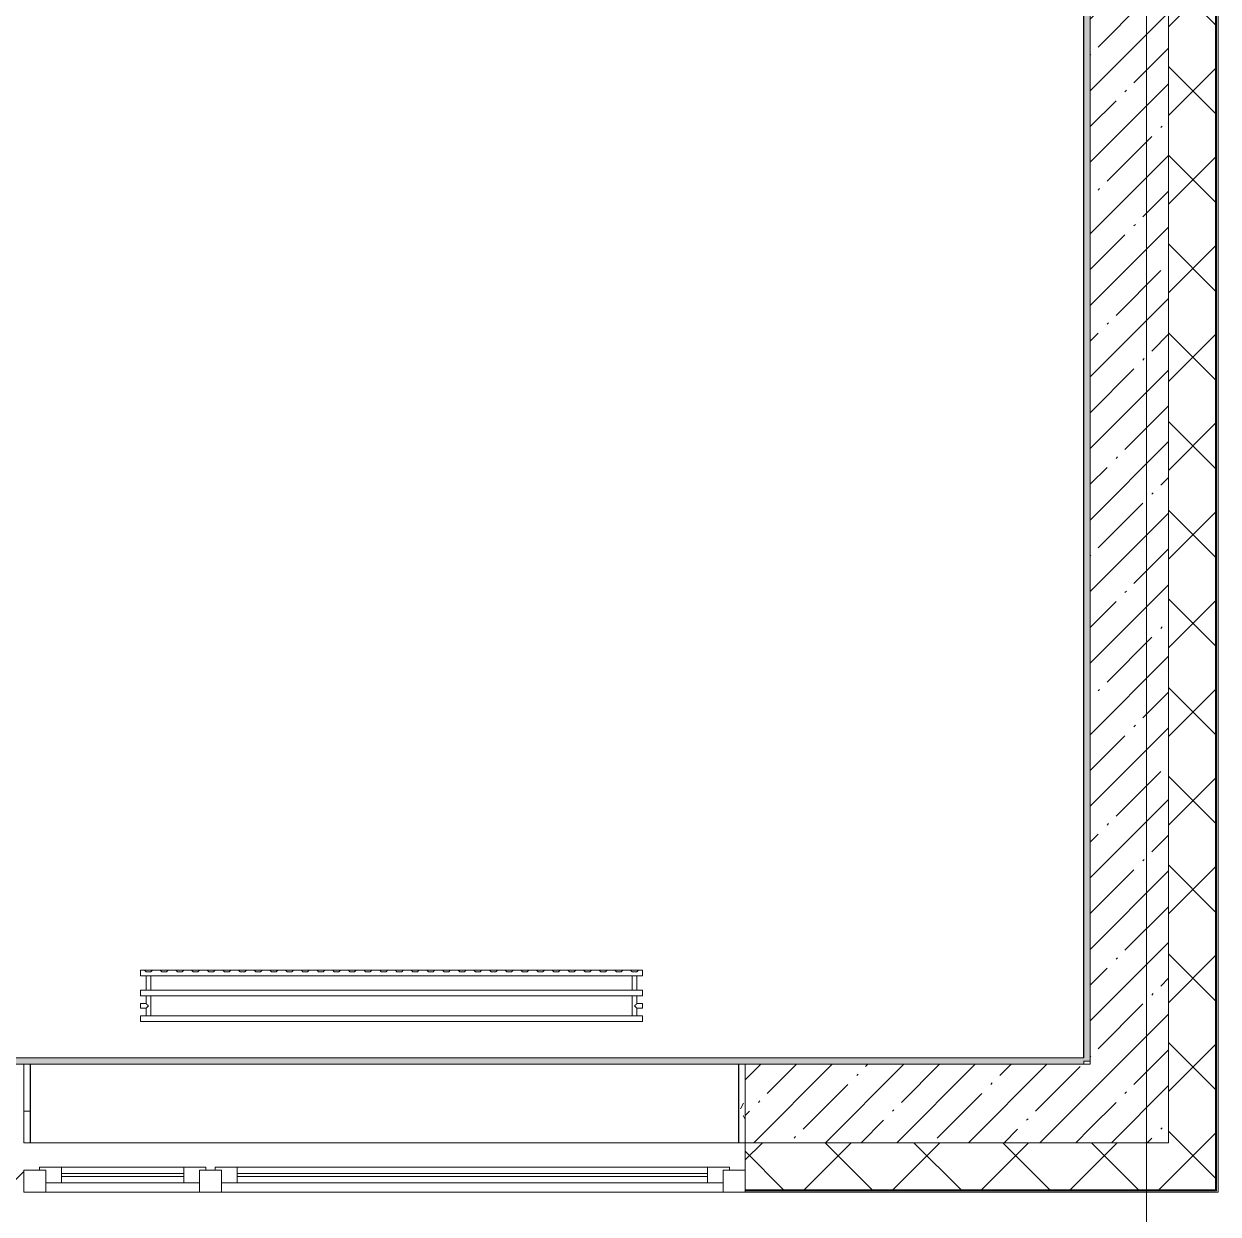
# Model space of a CAD drawing. Header units: millimetres. Extents: x -1113 to 415037, y -3642 to 354837.
# Drawn here: x 410657 to 414465, y -328 to 3467 of the extents above; entities that cross this region are included whole.
import ezdxf

# ---------------------------------------------------------------- set-up
doc = ezdxf.new("R2010")
doc.units = ezdxf.units.MM
for name, color, linetype, lineweight in [('A-FLOR', 7, 'Continuous', 9), ('A-GLAZ', 7, 'Continuous', 9), ('A-GLAZ-1', 7, 'Continuous', 5), ('A-WALL', 7, 'Continuous', 5), ('I-WALL', 7, 'Continuous', 5), ('Оси', 7, 'Continuous', 9)]:
    doc.layers.add(name, color=color, linetype=linetype, lineweight=lineweight)
for name, color, linetype, lineweight, true_color in [('A-WALL-1', 9, 'Continuous', 5, 0x808080), ('A-WALL-FNSH-1', 9, 'Continuous', 5, 0x808080), ('M-EQPM-1', 7, 'Continuous', 9, 0xb2b2b2)]:
    doc.layers.add(name, color=color, linetype=linetype, lineweight=lineweight, true_color=true_color)
pattern_1 = [(45, (289227.4, 1e-08), (-141.42136, 141.42136), []), (135, (289227.4, 1e-08), (-141.42136, -141.42136), [])]
pattern_2 = [(45, (289227.4, 1e-08), (-114.04925, 114.04925), []), (45, (289341.45, 1e-08), (-114.04925, 114.04925), [201.612, -40.322, 6.706, -33.617])]
pattern_3 = [(0, (289227.4, 1e-08), (243.84, 60.96), [20.117, -162.763, 20.117, -162.763, -975.36]), (0, (289227.4, 1e-08), (243.84, 60.96), [-365.76, 20.117, -345.643, 20.117, -162.763, -426.72]), (0, (289227.4, 1e-08), (243.84, 60.96), [-914.4, 20.117, -101.803, 20.117, -284.683]), (120, (289318.84, 30.48), (-174.71291, 180.691634), [20.117, -162.763, 20.117, -162.763, -975.36]), (120, (289318.84, 30.48), (-174.71291, 180.691634), [-365.76, 20.117, -345.643, 20.117, -162.763, -426.72]), (120, (289318.84, 30.48), (-174.71291, 180.691634), [-914.4, 20.117, -101.803, 20.117, -284.683]), (240, (289349.32, 152.4), (-69.12709, -241.651634), [20.117, -162.763, 20.117, -162.763, -975.36]), (240, (289349.32, 152.4), (-69.12709, -241.651634), [-365.76, 20.117, -345.643, 20.117, -162.763, -426.72]), (240, (289349.32, 152.4), (-69.12709, -241.651634), [-914.4, 20.117, -101.803, 20.117, -284.683])]

# ---------------------------------------------------------------- blocks, each defined once
blk = doc.blocks.new('120_Окно_СКБ_2Ст_Фрамуга сверху - 120_Окно_СКБ_2Ст_2300х2500_h_ ДОО-22877115-Объем проектирования 3 этажа')
at = {"layer": 'A-GLAZ'}
for p, q in [((-1150, 13), (-1150, 83)), ((-1150, 83), (-1080, 83)), ((-1080, 83), (-1080, 13)), ((520, 13), (520, 83)), ((520, 83), (590, 83)), ((590, 83), (590, 13)), ((1080, 13), (1080, 83)), ((1080, 83), (1150, 83)), ((1150, 83), (1150, 13)), ((520, 53), (-1080, 53)), ((-1080, 53), (-1080, 13)), ((-1030, 3), (-1030, 53)), ((470, 3), (470, 53)), ((520, 13), (520, 53)), ((1080, 53), (590, 53)), ((590, 53), (590, 13)), ((640, 3), (640, 53)), ((1030, 3), (1030, 53)), ((1080, 13), (1080, 53)), ((-1080, 13), (-1150, 13)), ((-1080, 13), (-1100, 13)), ((-1100, 13), (-1100, 3)), ((-1100, 3), (540, 3)), ((540, 3), (-1100, 3)), ((590, 13), (520, 13)), ((540, 13), (520, 13)), ((540, 3), (540, 13)), ((590, 13), (570, 13)), ((570, 13), (570, 3)), ((570, 3), (1100, 3)), ((1100, 3), (570, 3)), ((1150, 13), (1080, 13)), ((1100, 13), (1080, 13)), ((1100, 3), (1100, 13))]:
    blk.add_line(p, q, dxfattribs=at)
at = {"layer": 'A-GLAZ-1'}
for p, q in [((1150, 83), (-1150, 83)), ((-1080, 83), (1080, 83)), ((-1150, 13), (-1100, 13)), ((-1030, 33), (470, 33)), ((470, 23), (-1030, 23)), ((540, 13), (570, 13)), ((540, 13), (570, 13)), ((640, 33), (1030, 33)), ((1030, 23), (640, 23)), ((1100, 13), (1150, 13))]:
    blk.add_line(p, q, dxfattribs=at)
blk = doc.blocks.new('radiator_prado_classic_z_tip_30_po exemplyaru - Classic Z Тип 30-300-V684-Объем проектирования 3 этажа')
at = {"layer": 'M-EQPM-1'}
for p, q in [((0, 228), (0, 210)), ((1600, 228), (0, 228)), ((0, 210), (0, 228)), ((0, 228), (12.5, 228)), ((0, 210), (1600, 210)), ((17.8, 210), (0, 210)), ((12.5, 228), (37.5, 228)), ((37.5, 228), (12.5, 228)), ((12.5, 228), (37.5, 228)), ((12.5, 228), (17.5, 223)), ((12.5, 228), (17.5, 223)), ((32.5, 223), (17.5, 223)), ((17.5, 223), (32.5, 223)), ((17.5, 210), (17.5, 164)), ((17.5, 210), (17.5, 164)), ((17.8, 210), (17.5, 210)), ((17.5, 210), (17.8, 210)), ((17.8, 210), (17.5, 210)), ((17.5, 210), (32.5, 210)), ((32.2, 210), (17.8, 210)), ((17.8, 210), (32.2, 210)), ((32.2, 210), (17.8, 210)), ((32.5, 210), (32.2, 210)), ((32.2, 210), (32.5, 210)), ((32.5, 210), (32.2, 210)), ((1567.8, 210), (32.2, 210)), ((32.5, 223), (37.5, 228)), ((37.5, 228), (32.5, 223)), ((32.5, 164), (32.5, 210)), ((32.5, 164), (32.5, 210)), ((37.5, 228), (62.5, 228)), ((62.5, 228), (87.5, 228)), ((87.5, 228), (62.5, 228)), ((62.5, 228), (87.5, 228)), ((62.5, 228), (67.5, 223)), ((62.5, 228), (67.5, 223)), ((82.5, 223), (67.5, 223)), ((67.5, 223), (82.5, 223)), ((82.5, 223), (87.5, 228)), ((87.5, 228), (82.5, 223)), ((87.5, 228), (112.5, 228)), ((112.5, 228), (137.5, 228)), ((137.5, 228), (112.5, 228)), ((112.5, 228), (137.5, 228)), ((112.5, 228), (117.5, 223)), ((112.5, 228), (117.5, 223)), ((132.5, 223), (117.5, 223)), ((117.5, 223), (132.5, 223)), ((132.5, 223), (137.5, 228)), ((137.5, 228), (132.5, 223)), ((137.5, 228), (162.5, 228)), ((162.5, 228), (187.5, 228)), ((187.5, 228), (162.5, 228)), ((162.5, 228), (187.5, 228)), ((162.5, 228), (167.5, 223)), ((162.5, 228), (167.5, 223)), ((182.5, 223), (167.5, 223)), ((167.5, 223), (182.5, 223)), ((182.5, 223), (187.5, 228)), ((187.5, 228), (182.5, 223)), ((187.5, 228), (212.5, 228)), ((212.5, 228), (237.5, 228)), ((237.5, 228), (212.5, 228)), ((212.5, 228), (237.5, 228)), ((212.5, 228), (217.5, 223)), ((212.5, 228), (217.5, 223)), ((232.5, 223), (217.5, 223)), ((217.5, 223), (232.5, 223)), ((232.5, 223), (237.5, 228)), ((237.5, 228), (232.5, 223)), ((237.5, 228), (262.5, 228)), ((262.5, 228), (287.5, 228)), ((287.5, 228), (262.5, 228)), ((262.5, 228), (287.5, 228)), ((262.5, 228), (267.5, 223)), ((262.5, 228), (267.5, 223)), ((282.5, 223), (267.5, 223)), ((267.5, 223), (282.5, 223)), ((282.5, 223), (287.5, 228)), ((287.5, 228), (282.5, 223)), ((287.5, 228), (312.5, 228)), ((312.5, 228), (337.5, 228)), ((337.5, 228), (312.5, 228)), ((312.5, 228), (337.5, 228)), ((312.5, 228), (317.5, 223)), ((312.5, 228), (317.5, 223)), ((332.5, 223), (317.5, 223)), ((317.5, 223), (332.5, 223)), ((332.5, 223), (337.5, 228)), ((337.5, 228), (332.5, 223)), ((337.5, 228), (362.5, 228)), ((362.5, 228), (387.5, 228)), ((387.5, 228), (362.5, 228)), ((362.5, 228), (387.5, 228)), ((362.5, 228), (367.5, 223)), ((362.5, 228), (367.5, 223)), ((382.5, 223), (367.5, 223)), ((367.5, 223), (382.5, 223)), ((382.5, 223), (387.5, 228)), ((387.5, 228), (382.5, 223)), ((387.5, 228), (412.5, 228)), ((412.5, 228), (437.5, 228)), ((437.5, 228), (412.5, 228)), ((412.5, 228), (437.5, 228)), ((412.5, 228), (417.5, 223)), ((412.5, 228), (417.5, 223)), ((432.5, 223), (417.5, 223)), ((417.5, 223), (432.5, 223)), ((432.5, 223), (437.5, 228)), ((437.5, 228), (432.5, 223)), ((437.5, 228), (462.5, 228)), ((462.5, 228), (487.5, 228)), ((487.5, 228), (462.5, 228)), ((462.5, 228), (487.5, 228)), ((462.5, 228), (467.5, 223)), ((462.5, 228), (467.5, 223)), ((482.5, 223), (467.5, 223)), ((467.5, 223), (482.5, 223)), ((482.5, 223), (487.5, 228)), ((487.5, 228), (482.5, 223)), ((487.5, 228), (512.5, 228)), ((512.5, 228), (537.5, 228)), ((537.5, 228), (512.5, 228)), ((512.5, 228), (537.5, 228)), ((512.5, 228), (517.5, 223)), ((512.5, 228), (517.5, 223)), ((532.5, 223), (517.5, 223)), ((517.5, 223), (532.5, 223)), ((532.5, 223), (537.5, 228)), ((537.5, 228), (532.5, 223)), ((537.5, 228), (562.5, 228)), ((562.5, 228), (587.5, 228)), ((587.5, 228), (562.5, 228)), ((562.5, 228), (587.5, 228)), ((562.5, 228), (567.5, 223)), ((562.5, 228), (567.5, 223)), ((582.5, 223), (567.5, 223)), ((567.5, 223), (582.5, 223)), ((582.5, 223), (587.5, 228)), ((587.5, 228), (582.5, 223)), ((587.5, 228), (612.5, 228)), ((612.5, 228), (637.5, 228)), ((637.5, 228), (612.5, 228)), ((612.5, 228), (637.5, 228)), ((612.5, 228), (617.5, 223)), ((612.5, 228), (617.5, 223)), ((632.5, 223), (617.5, 223)), ((617.5, 223), (632.5, 223)), ((632.5, 223), (637.5, 228)), ((637.5, 228), (632.5, 223)), ((637.5, 228), (662.5, 228)), ((662.5, 228), (687.5, 228)), ((687.5, 228), (662.5, 228)), ((662.5, 228), (687.5, 228)), ((662.5, 228), (667.5, 223)), ((662.5, 228), (667.5, 223)), ((682.5, 223), (667.5, 223)), ((667.5, 223), (682.5, 223)), ((682.5, 223), (687.5, 228)), ((687.5, 228), (682.5, 223)), ((687.5, 228), (712.5, 228)), ((712.5, 228), (737.5, 228)), ((737.5, 228), (712.5, 228)), ((712.5, 228), (737.5, 228)), ((712.5, 228), (717.5, 223)), ((712.5, 228), (717.5, 223)), ((732.5, 223), (717.5, 223)), ((717.5, 223), (732.5, 223)), ((732.5, 223), (737.5, 228)), ((737.5, 228), (732.5, 223)), ((737.5, 228), (762.5, 228)), ((762.5, 228), (787.5, 228)), ((787.5, 228), (762.5, 228)), ((762.5, 228), (787.5, 228)), ((762.5, 228), (767.5, 223)), ((762.5, 228), (767.5, 223)), ((782.5, 223), (767.5, 223)), ((767.5, 223), (782.5, 223)), ((782.5, 223), (787.5, 228)), ((787.5, 228), (782.5, 223)), ((787.5, 228), (812.5, 228)), ((812.5, 228), (837.5, 228)), ((837.5, 228), (812.5, 228)), ((812.5, 228), (837.5, 228)), ((812.5, 228), (817.5, 223)), ((812.5, 228), (817.5, 223)), ((832.5, 223), (817.5, 223)), ((817.5, 223), (832.5, 223)), ((832.5, 223), (837.5, 228)), ((837.5, 228), (832.5, 223)), ((837.5, 228), (862.5, 228)), ((862.5, 228), (887.5, 228)), ((887.5, 228), (862.5, 228)), ((862.5, 228), (887.5, 228)), ((862.5, 228), (867.5, 223)), ((862.5, 228), (867.5, 223)), ((882.5, 223), (867.5, 223)), ((867.5, 223), (882.5, 223)), ((882.5, 223), (887.5, 228)), ((887.5, 228), (882.5, 223)), ((887.5, 228), (912.5, 228)), ((912.5, 228), (937.5, 228)), ((937.5, 228), (912.5, 228)), ((912.5, 228), (937.5, 228)), ((912.5, 228), (917.5, 223)), ((912.5, 228), (917.5, 223)), ((932.5, 223), (917.5, 223)), ((917.5, 223), (932.5, 223)), ((932.5, 223), (937.5, 228)), ((937.5, 228), (932.5, 223)), ((937.5, 228), (962.5, 228)), ((962.5, 228), (987.5, 228)), ((987.5, 228), (962.5, 228)), ((962.5, 228), (987.5, 228)), ((962.5, 228), (967.5, 223)), ((962.5, 228), (967.5, 223)), ((982.5, 223), (967.5, 223)), ((967.5, 223), (982.5, 223)), ((982.5, 223), (987.5, 228)), ((987.5, 228), (982.5, 223)), ((987.5, 228), (1012.5, 228)), ((1012.5, 228), (1037.5, 228)), ((1037.5, 228), (1012.5, 228)), ((1012.5, 228), (1037.5, 228)), ((1012.5, 228), (1017.5, 223)), ((1012.5, 228), (1017.5, 223)), ((1032.5, 223), (1017.5, 223)), ((1017.5, 223), (1032.5, 223)), ((1032.5, 223), (1037.5, 228)), ((1037.5, 228), (1032.5, 223)), ((1037.5, 228), (1062.5, 228)), ((1062.5, 228), (1087.5, 228)), ((1087.5, 228), (1062.5, 228)), ((1062.5, 228), (1087.5, 228)), ((1062.5, 228), (1067.5, 223)), ((1062.5, 228), (1067.5, 223)), ((1082.5, 223), (1067.5, 223)), ((1067.5, 223), (1082.5, 223)), ((1082.5, 223), (1087.5, 228)), ((1087.5, 228), (1082.5, 223)), ((1087.5, 228), (1112.5, 228)), ((1112.5, 228), (1137.5, 228)), ((1137.5, 228), (1112.5, 228)), ((1112.5, 228), (1137.5, 228)), ((1112.5, 228), (1117.5, 223)), ((1112.5, 228), (1117.5, 223)), ((1132.5, 223), (1117.5, 223)), ((1117.5, 223), (1132.5, 223)), ((1132.5, 223), (1137.5, 228)), ((1137.5, 228), (1132.5, 223)), ((1137.5, 228), (1162.5, 228)), ((1162.5, 228), (1187.5, 228)), ((1187.5, 228), (1162.5, 228)), ((1162.5, 228), (1187.5, 228)), ((1162.5, 228), (1167.5, 223)), ((1162.5, 228), (1167.5, 223)), ((1182.5, 223), (1167.5, 223)), ((1167.5, 223), (1182.5, 223)), ((1182.5, 223), (1187.5, 228)), ((1187.5, 228), (1182.5, 223)), ((1187.5, 228), (1212.5, 228)), ((1212.5, 228), (1237.5, 228)), ((1237.5, 228), (1212.5, 228)), ((1212.5, 228), (1237.5, 228)), ((1212.5, 228), (1217.5, 223)), ((1212.5, 228), (1217.5, 223)), ((1232.5, 223), (1217.5, 223)), ((1217.5, 223), (1232.5, 223)), ((1232.5, 223), (1237.5, 228)), ((1237.5, 228), (1232.5, 223)), ((1237.5, 228), (1262.5, 228)), ((1262.5, 228), (1287.5, 228)), ((1287.5, 228), (1262.5, 228)), ((1262.5, 228), (1287.5, 228)), ((1262.5, 228), (1267.5, 223)), ((1262.5, 228), (1267.5, 223)), ((1282.5, 223), (1267.5, 223)), ((1267.5, 223), (1282.5, 223)), ((1282.5, 223), (1287.5, 228)), ((1287.5, 228), (1282.5, 223)), ((1287.5, 228), (1312.5, 228)), ((1312.5, 228), (1337.5, 228)), ((1337.5, 228), (1312.5, 228)), ((1312.5, 228), (1337.5, 228)), ((1312.5, 228), (1317.5, 223)), ((1312.5, 228), (1317.5, 223)), ((1332.5, 223), (1317.5, 223)), ((1317.5, 223), (1332.5, 223)), ((1332.5, 223), (1337.5, 228)), ((1337.5, 228), (1332.5, 223)), ((1337.5, 228), (1362.5, 228)), ((1362.5, 228), (1387.5, 228)), ((1387.5, 228), (1362.5, 228)), ((1362.5, 228), (1387.5, 228)), ((1362.5, 228), (1367.5, 223)), ((1362.5, 228), (1367.5, 223)), ((1382.5, 223), (1367.5, 223)), ((1367.5, 223), (1382.5, 223)), ((1382.5, 223), (1387.5, 228)), ((1387.5, 228), (1382.5, 223)), ((1387.5, 228), (1412.5, 228)), ((1412.5, 228), (1437.5, 228)), ((1437.5, 228), (1412.5, 228)), ((1412.5, 228), (1437.5, 228)), ((1412.5, 228), (1417.5, 223)), ((1412.5, 228), (1417.5, 223)), ((1432.5, 223), (1417.5, 223)), ((1417.5, 223), (1432.5, 223)), ((1432.5, 223), (1437.5, 228)), ((1437.5, 228), (1432.5, 223)), ((1437.5, 228), (1462.5, 228)), ((1462.5, 228), (1487.5, 228)), ((1487.5, 228), (1462.5, 228)), ((1462.5, 228), (1487.5, 228)), ((1462.5, 228), (1467.5, 223)), ((1462.5, 228), (1467.5, 223)), ((1482.5, 223), (1467.5, 223)), ((1467.5, 223), (1482.5, 223)), ((1482.5, 223), (1487.5, 228)), ((1487.5, 228), (1482.5, 223)), ((1487.5, 228), (1512.5, 228)), ((1512.5, 228), (1537.5, 228)), ((1537.5, 228), (1512.5, 228)), ((1512.5, 228), (1537.5, 228)), ((1512.5, 228), (1517.5, 223)), ((1512.5, 228), (1517.5, 223)), ((1532.5, 223), (1517.5, 223)), ((1517.5, 223), (1532.5, 223)), ((1532.5, 223), (1537.5, 228)), ((1537.5, 228), (1532.5, 223)), ((1537.5, 228), (1562.5, 228)), ((1587.5, 228), (1562.5, 228)), ((1562.5, 228), (1587.5, 228)), ((1562.5, 228), (1567.5, 223)), ((1562.5, 228), (1567.5, 223)), ((1562.6, 228), (1587.5, 228)), ((1582.5, 223), (1567.5, 223)), ((1567.5, 223), (1582.5, 223)), ((1567.5, 210), (1567.5, 164)), ((1567.5, 210), (1567.5, 164)), ((1567.8, 210), (1567.5, 210)), ((1567.5, 210), (1582.5, 210)), ((1567.8, 210), (1567.5, 210)), ((1567.5, 210), (1567.8, 210)), ((1568.5, 210), (1567.8, 210)), ((1582.2, 210), (1567.8, 210)), ((1567.8, 210), (1571.2, 210)), ((1569.7, 210), (1568.5, 210)), ((1571.2, 210), (1569.7, 210)), ((1573.1, 210), (1571.2, 210)), ((1571.2, 210), (1576.9, 210)), ((1575, 210), (1573.1, 210)), ((1576.9, 210), (1575, 210)), ((1578.7, 210), (1576.9, 210)), ((1576.9, 210), (1580.3, 210)), ((1580.3, 210), (1578.7, 210)), ((1581.5, 210), (1580.3, 210)), ((1580.3, 210), (1582.2, 210)), ((1582.2, 210), (1581.5, 210)), ((1582.5, 210), (1582.2, 210)), ((1582.5, 210), (1582.2, 210)), ((1582.2, 210), (1582.5, 210)), ((1600, 210), (1582.2, 210)), ((1582.5, 223), (1587.5, 228)), ((1587.5, 228), (1582.5, 223)), ((1582.5, 164), (1582.5, 210)), ((1582.5, 164), (1582.5, 210)), ((1587.5, 228), (1600, 228)), ((1600, 210), (1600, 228)), ((1600, 228), (1600, 210)), ((1600, 164), (0, 164)), ((0, 164), (0, 146)), ((0, 146), (0, 164)), ((0, 164), (17.8, 164)), ((17.8, 164), (17.5, 164)), ((17.5, 164), (17.8, 164)), ((17.8, 164), (17.5, 164)), ((17.5, 164), (32.5, 164)), ((32.2, 164), (17.8, 164)), ((17.8, 164), (32.2, 164)), ((18.5, 164), (17.8, 164)), ((19.7, 164), (18.5, 164)), ((21.3, 164), (19.7, 164)), ((23.1, 164), (21.3, 164)), ((25, 164), (23.1, 164)), ((26.9, 164), (25, 164)), ((28.8, 164), (26.9, 164)), ((30.3, 164), (28.8, 164)), ((31.5, 164), (30.3, 164)), ((32.2, 164), (31.5, 164)), ((32.5, 164), (32.2, 164)), ((32.2, 164), (32.5, 164)), ((32.5, 164), (32.2, 164)), ((32.2, 164), (1567.8, 164)), ((1567.8, 164), (1567.5, 164)), ((1567.5, 164), (1582.5, 164)), ((1567.8, 164), (1567.5, 164)), ((1567.5, 164), (1567.8, 164)), ((1582.2, 164), (1567.8, 164)), ((1571.2, 164), (1567.8, 164)), ((1567.8, 164), (1568.5, 164)), ((1568.5, 164), (1571.2, 164)), ((1573.1, 164), (1571.2, 164)), ((1571.2, 164), (1576.9, 164)), ((1576.9, 164), (1573.1, 164)), ((1580.3, 164), (1576.9, 164)), ((1576.9, 164), (1581.5, 164)), ((1582.2, 164), (1580.3, 164)), ((1581.5, 164), (1582.2, 164)), ((1582.5, 164), (1582.2, 164)), ((1582.5, 164), (1582.2, 164)), ((1582.2, 164), (1582.5, 164)), ((1582.2, 164), (1600, 164)), ((1600, 146), (1600, 164)), ((1600, 164), (1600, 146)), ((0, 146), (1600, 146)), ((18.5, 146), (0, 146)), ((17.5, 121.5), (0, 121.5)), ((17.5, 121.5), (0, 121.5)), ((0, 121.5), (0, 120.5)), ((0, 106.5), (0, 121.5)), ((0, 120.5), (0, 107.5)), ((0, 120.5), (0, 119.3)), ((0, 114), (0, 120.5)), ((0, 120.5), (0, 120.5)), ((0, 119.3), (0, 117.8)), ((0, 117.8), (0, 114)), ((17.5, 146), (17.5, 121.5)), ((17.5, 146), (17.5, 121.5)), ((17.5, 146), (18.5, 146)), ((18.5, 146), (17.5, 146)), ((17.5, 146), (18.5, 146)), ((32.5, 146), (17.5, 146)), ((18.5, 146), (32.2, 146)), ((32.2, 146), (18.5, 146)), ((18.5, 146), (32.2, 146)), ((32.2, 146), (32.5, 146)), ((32.5, 146), (32.2, 146)), ((32.2, 146), (32.5, 146)), ((1567.8, 146), (32.2, 146)), ((32.5, 82), (32.5, 146)), ((32.5, 82), (32.5, 146)), ((1567.5, 146), (1567.5, 82)), ((1567.5, 146), (1567.5, 82)), ((1567.5, 146), (1567.8, 146)), ((1582.5, 146), (1567.5, 146)), ((1567.5, 146), (1567.8, 146)), ((1567.8, 146), (1567.5, 146)), ((1567.8, 146), (1581.5, 146)), ((1567.8, 146), (1581.5, 146)), ((1581.5, 146), (1567.8, 146)), ((1581.5, 146), (1582.5, 146)), ((1581.5, 146), (1582.5, 146)), ((1582.5, 146), (1581.5, 146)), ((1600, 146), (1581.5, 146)), ((1582.5, 121.5), (1582.5, 146)), ((1582.5, 121.5), (1582.5, 146)), ((1600, 121.5), (1582.5, 121.5)), ((1600, 121.5), (1582.5, 121.5)), ((1600, 121.5), (1600, 106.5)), ((1600, 120.5), (1600, 121.5)), ((1600, 121.5), (1600, 120.5)), ((1600, 120.5), (1600, 121.5)), ((1600, 107.5), (1600, 120.5)), ((1600, 120.5), (1600, 107.5)), ((1600, 107.5), (1600, 120.5)), ((0, 114), (0, 110.3)), ((0, 107.5), (0, 114)), ((0, 110.3), (0, 108.7)), ((0, 108.7), (0, 107.5)), ((0, 107.5), (0, 106.5)), ((0, 107.5), (0, 107.5)), ((0, 106.5), (17.5, 106.5)), ((0, 106.5), (17.5, 106.5)), ((1600, 82), (0, 82)), ((0, 82), (0, 64)), ((0, 64), (0, 82)), ((0, 82), (18.5, 82)), ((17.5, 106.5), (17.5, 82)), ((17.5, 106.5), (17.5, 82)), ((18.5, 82), (17.5, 82)), ((17.5, 82), (18.5, 82)), ((18.5, 82), (17.5, 82)), ((17.5, 82), (32.5, 82)), ((32.2, 82), (18.5, 82)), ((18.5, 82), (32.2, 82)), ((19.7, 82), (18.5, 82)), ((21.3, 82), (19.7, 82)), ((23.1, 82), (21.3, 82)), ((25, 82), (23.1, 82)), ((26.9, 82), (25, 82)), ((28.8, 82), (26.9, 82)), ((30.3, 82), (28.8, 82)), ((31.5, 82), (30.3, 82)), ((32.2, 82), (31.5, 82)), ((32.5, 82), (32.2, 82)), ((32.2, 82), (32.5, 82)), ((32.5, 82), (32.2, 82)), ((32.2, 82), (1567.8, 82)), ((1567.8, 82), (1567.5, 82)), ((1567.5, 82), (1582.5, 82)), ((1567.8, 82), (1567.5, 82)), ((1567.5, 82), (1567.8, 82)), ((1568.5, 82), (1567.8, 82)), ((1581.5, 82), (1567.8, 82)), ((1567.8, 82), (1581.5, 82)), ((1569.7, 82), (1568.5, 82)), ((1571.2, 82), (1569.7, 82)), ((1581.5, 82), (1571.2, 82)), ((1582.5, 82), (1581.5, 82)), ((1582.5, 82), (1581.5, 82)), ((1581.5, 82), (1582.5, 82)), ((1581.5, 82), (1600, 82)), ((1582.5, 82), (1582.5, 106.5)), ((1582.5, 106.5), (1600, 106.5)), ((1582.5, 82), (1582.5, 106.5)), ((1582.5, 106.5), (1600, 106.5)), ((1600, 106.5), (1600, 107.5)), ((1600, 107.5), (1600, 106.5)), ((1600, 106.5), (1600, 107.5)), ((1600, 64), (1600, 82)), ((1600, 82), (1600, 64)), ((1600, 64), (0, 64)), ((0, 64), (1600, 64))]:
    blk.add_line(p, q, dxfattribs=at)
for points, knots in [([(18.5, 120.5), (18.4, 120.6), (18.3, 120.7), (18.1, 120.9), (17.9, 121.1), (17.8, 121.2), (17.7, 121.3), (17.5, 121.5), (17.5, 121.5), (17.5, 121.5)], [0.7142857, 0.7142857, 0.7142857, 0.7142857, 0.75, 0.7857143, 0.8214286, 0.8571429, 0.8928571, 0.9285714, 1, 1, 1, 1]), ([(17.5, 121.5), (17.5, 121.5), (17.5, 121.5), (17.7, 121.3), (17.8, 121.2), (17.9, 121.1), (18.1, 120.9), (18.3, 120.7), (18.4, 120.6), (18.5, 120.5)], [0, 0, 0, 0, 0.0714286, 0.1071429, 0.1428571, 0.1785714, 0.2142857, 0.25, 0.2857143, 0.2857143, 0.2857143, 0.2857143]), ([(17.5, 121.5), (17.5, 121.5), (17.5, 121.5), (17.7, 121.3), (17.8, 121.2), (17.9, 121.1), (18.1, 120.9), (18.3, 120.7), (18.4, 120.6), (18.5, 120.5)], [0, 0, 0, 0, 0.0714286, 0.1071429, 0.1428571, 0.1785714, 0.2142857, 0.25, 0.2857143, 0.2857143, 0.2857143, 0.2857143]), ([(25, 114), (24.5, 114.5), (23.6, 115.4), (22.4, 116.6), (21.6, 117.4), (21.1, 117.9), (20.8, 118.2), (20.5, 118.5), (20.2, 118.8), (19.8, 119.1), (19.6, 119.4), (19.3, 119.7), (19, 120), (18.7, 120.3), (18.5, 120.5), (18.3, 120.7), (18.1, 120.9), (17.9, 121.1), (17.8, 121.2), (17.7, 121.3), (17.5, 121.5), (17.5, 121.5), (17.5, 121.5)], [0, 0, 0, 0, 0.142857, 0.285714, 0.357143, 0.392857, 0.428571, 0.464286, 0.5, 0.535714, 0.571429, 0.607143, 0.642857, 0.678571, 0.714286, 0.75, 0.785714, 0.821429, 0.857143, 0.892857, 0.928571, 1, 1, 1, 1]), ([(22.1, 116.9), (21.9, 117.1), (21.6, 117.4), (21.1, 117.9), (20.8, 118.2), (20.5, 118.5), (20.2, 118.8), (19.9, 119.2), (19.7, 119.3), (19.6, 119.4)], [0.2857143, 0.2857143, 0.2857143, 0.2857143, 0.3571429, 0.3928571, 0.4285714, 0.4642857, 0.5, 0.5357143, 0.5714286, 0.5714286, 0.5714286, 0.5714286]), ([(19.6, 119.4), (19.7, 119.3), (19.9, 119.2), (20.3, 118.7), (20.7, 118.3), (21.1, 117.9), (21.6, 117.4), (21.9, 117.1), (22.1, 116.9)], [0.4285714, 0.4285714, 0.4285714, 0.4285714, 0.4642857, 0.5, 0.5714286, 0.6071429, 0.6428571, 0.7142857, 0.7142857, 0.7142857, 0.7142857]), ([(19.6, 119.4), (19.7, 119.3), (19.8, 119.1), (20.3, 118.7), (20.7, 118.3), (21.1, 117.9), (21.6, 117.4), (21.9, 117.1), (22.1, 116.9)], [0.4285714, 0.4285714, 0.4285714, 0.4285714, 0.4642857, 0.5, 0.5714286, 0.6071429, 0.6428571, 0.7142857, 0.7142857, 0.7142857, 0.7142857]), ([(1575, 114), (1575.5, 114.5), (1576.4, 115.4), (1577.6, 116.6), (1578.4, 117.4), (1578.9, 117.9), (1579.2, 118.2), (1579.5, 118.5), (1579.8, 118.8), (1580.1, 119.2), (1580.4, 119.4), (1580.7, 119.7), (1581, 120), (1581.3, 120.3), (1581.5, 120.5), (1581.7, 120.7), (1581.9, 120.9), (1582.1, 121.1), (1582.2, 121.2), (1582.3, 121.3), (1582.5, 121.5), (1582.5, 121.5), (1582.5, 121.5)], [0, 0, 0, 0, 0.142857, 0.285714, 0.357143, 0.392857, 0.428571, 0.464286, 0.5, 0.535714, 0.571429, 0.607143, 0.642857, 0.678571, 0.714286, 0.75, 0.785714, 0.821429, 0.857143, 0.892857, 0.928571, 1, 1, 1, 1]), ([(1580.4, 119.4), (1580.3, 119.3), (1580.1, 119.2), (1579.7, 118.7), (1579.3, 118.3), (1578.9, 117.9), (1578.4, 117.4), (1578.1, 117.1), (1577.9, 116.9)], [0.4285714, 0.4285714, 0.4285714, 0.4285714, 0.4642857, 0.5, 0.5714286, 0.6071429, 0.6428571, 0.7142857, 0.7142857, 0.7142857, 0.7142857]), ([(1580.4, 119.4), (1580.3, 119.3), (1580.1, 119.2), (1579.7, 118.7), (1579.3, 118.3), (1578.9, 117.9), (1578.4, 117.4), (1578.1, 117.1), (1577.9, 116.9)], [0.4285714, 0.4285714, 0.4285714, 0.4285714, 0.4642857, 0.5, 0.5714286, 0.6071429, 0.6428571, 0.7142857, 0.7142857, 0.7142857, 0.7142857]), ([(1577.9, 116.9), (1578.1, 117.1), (1578.4, 117.4), (1578.9, 117.9), (1579.2, 118.2), (1579.5, 118.5), (1579.8, 118.8), (1580.1, 119.2), (1580.3, 119.3), (1580.4, 119.4)], [0.2857143, 0.2857143, 0.2857143, 0.2857143, 0.3571429, 0.3928571, 0.4285714, 0.4642857, 0.5, 0.5357143, 0.5714286, 0.5714286, 0.5714286, 0.5714286]), ([(1582.5, 121.5), (1582.5, 121.5), (1582.5, 121.5), (1582.3, 121.3), (1582.2, 121.2), (1582.1, 121.1), (1581.9, 120.9), (1581.7, 120.7), (1581.6, 120.6), (1581.5, 120.5)], [0, 0, 0, 0, 0.0714286, 0.1071429, 0.1428571, 0.1785714, 0.2142857, 0.25, 0.2857143, 0.2857143, 0.2857143, 0.2857143]), ([(1582.5, 121.5), (1582.5, 121.5), (1582.5, 121.5), (1582.3, 121.3), (1582.2, 121.2), (1582.1, 121.1), (1581.9, 120.9), (1581.7, 120.7), (1581.6, 120.6), (1581.5, 120.5)], [0, 0, 0, 0, 0.0714286, 0.1071429, 0.1428571, 0.1785714, 0.2142857, 0.25, 0.2857143, 0.2857143, 0.2857143, 0.2857143]), ([(1581.5, 120.5), (1581.6, 120.6), (1581.7, 120.7), (1581.9, 120.9), (1582.1, 121.1), (1582.2, 121.2), (1582.3, 121.3), (1582.5, 121.5), (1582.5, 121.5), (1582.5, 121.5)], [0.7142857, 0.7142857, 0.7142857, 0.7142857, 0.75, 0.7857143, 0.8214286, 0.8571429, 0.8928571, 0.9285714, 1, 1, 1, 1]), ([(17.5, 106.5), (17.5, 106.5), (17.5, 106.5), (17.7, 106.7), (17.8, 106.8), (17.9, 106.9), (18.1, 107.1), (18.3, 107.3), (18.5, 107.5), (18.7, 107.7), (19, 108), (19.3, 108.3), (19.6, 108.6), (19.8, 108.9), (20.3, 109.3), (20.7, 109.7), (21.1, 110.1), (21.6, 110.6), (22.4, 111.4), (23.6, 112.6), (24.5, 113.5), (25, 114)], [0, 0, 0, 0, 0.071429, 0.107143, 0.142857, 0.178571, 0.214286, 0.25, 0.285714, 0.321429, 0.357143, 0.392857, 0.428571, 0.464286, 0.5, 0.571429, 0.607143, 0.642857, 0.714286, 0.857143, 1, 1, 1, 1]), ([(17.5, 106.5), (17.5, 106.5), (17.5, 106.5), (17.7, 106.7), (17.8, 106.8), (17.9, 106.9), (18.1, 107.1), (18.3, 107.3), (18.4, 107.4), (18.5, 107.5)], [0, 0, 0, 0, 0.0714286, 0.1071429, 0.1428571, 0.1785714, 0.2142857, 0.25, 0.2857143, 0.2857143, 0.2857143, 0.2857143]), ([(18.5, 107.5), (18.4, 107.4), (18.3, 107.3), (18.1, 107.1), (17.9, 106.9), (17.8, 106.8), (17.7, 106.7), (17.5, 106.5), (17.5, 106.5), (17.5, 106.5)], [0.7142857, 0.7142857, 0.7142857, 0.7142857, 0.75, 0.7857143, 0.8214286, 0.8571429, 0.8928571, 0.9285714, 1, 1, 1, 1]), ([(18.5, 107.5), (18.4, 107.4), (18.3, 107.3), (18.1, 107.1), (17.9, 106.9), (17.8, 106.8), (17.7, 106.7), (17.5, 106.5), (17.5, 106.5), (17.5, 106.5)], [0.7142857, 0.7142857, 0.7142857, 0.7142857, 0.75, 0.7857143, 0.8214286, 0.8571429, 0.8928571, 0.9285714, 1, 1, 1, 1]), ([(19.6, 108.6), (19.7, 108.7), (19.9, 108.8), (20.3, 109.3), (20.7, 109.7), (21.1, 110.1), (21.6, 110.6), (21.9, 110.9), (22.1, 111.1)], [0.4285714, 0.4285714, 0.4285714, 0.4285714, 0.4642857, 0.5, 0.5714286, 0.6071429, 0.6428571, 0.7142857, 0.7142857, 0.7142857, 0.7142857]), ([(22.1, 111.1), (21.9, 110.9), (21.6, 110.6), (21.1, 110.1), (20.8, 109.8), (20.5, 109.5), (20.2, 109.2), (19.9, 108.8), (19.7, 108.7), (19.6, 108.6)], [0.2857143, 0.2857143, 0.2857143, 0.2857143, 0.3571429, 0.3928571, 0.4285714, 0.4642857, 0.5, 0.5357143, 0.5714286, 0.5714286, 0.5714286, 0.5714286]), ([(22.1, 111.1), (21.9, 110.9), (21.6, 110.6), (21.1, 110.1), (20.8, 109.8), (20.5, 109.5), (20.2, 109.2), (19.8, 108.9), (19.7, 108.7), (19.6, 108.6)], [0.2857143, 0.2857143, 0.2857143, 0.2857143, 0.3571429, 0.3928571, 0.4285714, 0.4642857, 0.5, 0.5357143, 0.5714286, 0.5714286, 0.5714286, 0.5714286]), ([(1582.5, 106.5), (1582.5, 106.5), (1582.5, 106.5), (1582.3, 106.7), (1582.2, 106.8), (1582.1, 106.9), (1581.9, 107.1), (1581.7, 107.3), (1581.5, 107.5), (1581.3, 107.7), (1581, 108), (1580.7, 108.3), (1580.4, 108.6), (1580.1, 108.8), (1579.7, 109.3), (1579.3, 109.7), (1578.9, 110.1), (1578.4, 110.6), (1577.6, 111.4), (1576.4, 112.6), (1575.5, 113.5), (1575, 114)], [0, 0, 0, 0, 0.071429, 0.107143, 0.142857, 0.178571, 0.214286, 0.25, 0.285714, 0.321429, 0.357143, 0.392857, 0.428571, 0.464286, 0.5, 0.571429, 0.607143, 0.642857, 0.714286, 0.857143, 1, 1, 1, 1]), ([(1577.9, 111.1), (1578.1, 110.9), (1578.4, 110.6), (1578.9, 110.1), (1579.2, 109.8), (1579.5, 109.5), (1579.8, 109.2), (1580.1, 108.8), (1580.3, 108.7), (1580.4, 108.6)], [0.2857143, 0.2857143, 0.2857143, 0.2857143, 0.3571429, 0.3928571, 0.4285714, 0.4642857, 0.5, 0.5357143, 0.5714286, 0.5714286, 0.5714286, 0.5714286]), ([(1577.9, 111.1), (1578.1, 110.9), (1578.4, 110.6), (1578.9, 110.1), (1579.2, 109.8), (1579.5, 109.5), (1579.8, 109.2), (1580.1, 108.8), (1580.3, 108.7), (1580.4, 108.6)], [0.2857143, 0.2857143, 0.2857143, 0.2857143, 0.3571429, 0.3928571, 0.4285714, 0.4642857, 0.5, 0.5357143, 0.5714286, 0.5714286, 0.5714286, 0.5714286]), ([(1580.4, 108.6), (1580.3, 108.7), (1580.1, 108.8), (1579.7, 109.3), (1579.3, 109.7), (1578.9, 110.1), (1578.4, 110.6), (1578.1, 110.9), (1577.9, 111.1)], [0.4285714, 0.4285714, 0.4285714, 0.4285714, 0.4642857, 0.5, 0.5714286, 0.6071429, 0.6428571, 0.7142857, 0.7142857, 0.7142857, 0.7142857]), ([(1581.5, 107.5), (1581.6, 107.4), (1581.7, 107.3), (1581.9, 107.1), (1582.1, 106.9), (1582.2, 106.8), (1582.3, 106.7), (1582.5, 106.5), (1582.5, 106.5), (1582.5, 106.5)], [0.7142857, 0.7142857, 0.7142857, 0.7142857, 0.75, 0.7857143, 0.8214286, 0.8571429, 0.8928571, 0.9285714, 1, 1, 1, 1]), ([(1581.5, 107.5), (1581.6, 107.4), (1581.7, 107.3), (1581.9, 107.1), (1582.1, 106.9), (1582.2, 106.8), (1582.3, 106.7), (1582.5, 106.5), (1582.5, 106.5), (1582.5, 106.5)], [0.7142857, 0.7142857, 0.7142857, 0.7142857, 0.75, 0.7857143, 0.8214286, 0.8571429, 0.8928571, 0.9285714, 1, 1, 1, 1]), ([(1582.5, 106.5), (1582.5, 106.5), (1582.5, 106.5), (1582.3, 106.7), (1582.2, 106.8), (1582.1, 106.9), (1581.9, 107.1), (1581.7, 107.3), (1581.6, 107.4), (1581.5, 107.5)], [0, 0, 0, 0, 0.0714286, 0.1071429, 0.1428571, 0.1785714, 0.2142857, 0.25, 0.2857143, 0.2857143, 0.2857143, 0.2857143])]:
    blk.add_open_spline(points, degree=3, knots=knots, dxfattribs=at)
for points in [[(19.6, 119.4), (19.5, 119.5), (19.3, 119.7), (19, 120), (18.7, 120.3), (18.6, 120.4), (18.5, 120.5)], [(18.5, 120.5), (18.6, 120.4), (18.7, 120.3), (19, 120), (19.3, 119.7), (19.5, 119.5), (19.6, 119.4)], [(18.5, 120.5), (18.6, 120.4), (18.7, 120.3), (19, 120), (19.3, 119.7), (19.5, 119.5), (19.6, 119.4)], [(25, 114), (24.5, 114.5), (23.6, 115.4), (22.6, 116.4), (22.1, 116.9)], [(22.1, 116.9), (22.6, 116.4), (23.6, 115.4), (24.5, 114.5), (25, 114)], [(22.1, 116.9), (22.6, 116.4), (23.6, 115.4), (24.5, 114.5), (25, 114)], [(1577.9, 116.9), (1577.4, 116.4), (1576.4, 115.4), (1575.5, 114.5), (1575, 114)], [(1577.9, 116.9), (1577.4, 116.4), (1576.4, 115.4), (1575.5, 114.5), (1575, 114)], [(1575, 114), (1575.5, 114.5), (1576.4, 115.4), (1577.4, 116.4), (1577.9, 116.9)], [(1581.5, 120.5), (1581.4, 120.4), (1581.3, 120.3), (1581, 120), (1580.7, 119.7), (1580.5, 119.5), (1580.4, 119.4)], [(1581.5, 120.5), (1581.4, 120.4), (1581.3, 120.3), (1581, 120), (1580.7, 119.7), (1580.5, 119.5), (1580.4, 119.4)], [(1580.4, 119.4), (1580.5, 119.5), (1580.7, 119.7), (1581, 120), (1581.3, 120.3), (1581.4, 120.4), (1581.5, 120.5)], [(18.5, 107.5), (18.6, 107.6), (18.7, 107.7), (19, 108), (19.3, 108.3), (19.5, 108.5), (19.6, 108.6)], [(19.6, 108.6), (19.5, 108.5), (19.3, 108.3), (19, 108), (18.7, 107.7), (18.6, 107.6), (18.5, 107.5)], [(19.6, 108.6), (19.5, 108.5), (19.3, 108.3), (19, 108), (18.7, 107.7), (18.6, 107.6), (18.5, 107.5)], [(22.1, 111.1), (22.6, 111.6), (23.6, 112.6), (24.5, 113.5), (25, 114)], [(25, 114), (24.5, 113.5), (23.6, 112.6), (22.6, 111.6), (22.1, 111.1)], [(25, 114), (24.5, 113.5), (23.6, 112.6), (22.6, 111.6), (22.1, 111.1)], [(1575, 114), (1575.5, 113.5), (1576.4, 112.6), (1577.4, 111.6), (1577.9, 111.1)], [(1575, 114), (1575.5, 113.5), (1576, 113), (1576.4, 112.6)], [(1577.9, 111.1), (1577.4, 111.6), (1576.4, 112.6), (1575.5, 113.5), (1575, 114)], [(1576.4, 112.6), (1576.9, 112.1), (1577.4, 111.6), (1577.9, 111.1)], [(1580.4, 108.6), (1580.5, 108.5), (1580.7, 108.3), (1581, 108), (1581.3, 107.7), (1581.4, 107.6), (1581.5, 107.5)], [(1580.4, 108.6), (1580.5, 108.5), (1580.7, 108.3), (1581, 108), (1581.3, 107.7), (1581.4, 107.6), (1581.5, 107.5)], [(1581.5, 107.5), (1581.4, 107.6), (1581.3, 107.7), (1581, 108), (1580.7, 108.3), (1580.5, 108.5), (1580.4, 108.6)]]:
    blk.add_open_spline(points, degree=3, dxfattribs=at)

msp = doc.modelspace()

# ---------------------------------------------------------------- hatches: boundary and pattern name
at = {"layer": 'A-WALL'}
h = msp.add_hatch(dxfattribs=at)
h.set_pattern_fill('FP_24', color=256, style=0, pattern_type=2)
h.set_pattern_definition(pattern_1)
h.paths.add_polyline_path([(414310.2, -250), (414457.4, -250), (414457.4, 7700), (414307.4, 7700), (414307.4, -250)])
h.paths.add_polyline_path([(414457.4, 8900), (414457.4, 10820), (414307.4, 10820), (414307.4, 8900)])
h.paths.add_polyline_path([(414307.4, 13120), (414457.4, 13120), (414457.4, 21400), (414307.4, 21400), (414307.4, 13150)])
h = msp.add_hatch(dxfattribs=at)
h.set_pattern_fill('FP_24', color=256, style=0, pattern_type=2)
h.set_pattern_definition(pattern_1)
h.paths.add_polyline_path([(414304.5, -250), (414307.4, -250), (414307.4, -100), (412957.4, -100), (412957.4, -250), (414057.4, -250)])
h.paths.add_polyline_path([(410357.4, -250), (410657.4, -250), (410657.4, -100), (409457.4, -100), (409457.4, -250), (409600.9, -250)])
h.paths.add_polyline_path([(408513.1, -250), (408557.4, -250), (408557.4, -100), (407157.4, -100), (407157.4, -250), (408057.4, -250)])
h.paths.add_polyline_path([(406257.4, -250), (406257.4, -100), (405207.4, -100), (405207.4, -250)])
h.paths.add_polyline_path([(401986.4, -250), (402907.4, -250), (402907.4, -100), (401757.4, -100), (401757.4, -250)])
h.paths.add_polyline_path([(399957.4, -250), (400857.4, -250), (400857.4, -100), (399957.4, -100), (399957.4, -231.5)])
h.paths.add_polyline_path([(396547.6, -250), (397257.4, -250), (397257.4, -100), (396357.4, -100), (396357.4, -250)])
h.paths.add_polyline_path([(398998.4, -250), (399057.4, -250), (399057.4, -100), (398157.4, -100), (398157.4, -250), (398995.1, -250)])
h.paths.add_polyline_path([(395457.4, -250), (395457.4, -100), (394407.4, -100), (394407.4, -250), (394930, -250)])
h.paths.add_polyline_path([(390057.4, -250), (392107.4, -250), (392107.4, -100), (390057.4, -100)])
h.paths.add_polyline_path([(386757.6, -250), (387357.4, -250), (387357.4, -100), (386307.4, -100), (386307.4, -250)])
h.paths.add_polyline_path([(388933.1, -250), (389157.4, -250), (389157.4, -100), (388257.4, -100), (388257.4, -250)])
h.paths.add_polyline_path([(378512.5, -250), (380257.4, -250), (380257.4, -100), (378437.4, -100), (378437.4, -250), (378500.9, -250)])
h.paths.add_polyline_path([(381157.4, -250), (381957.4, -250), (381957.4, -100), (381157.4, -100)])
h.paths.add_polyline_path([(384007.4, -250), (384007.4, -100), (382857.4, -100), (382857.4, -250), (383804.8, -250)])
at = {"layer": 'I-WALL'}
h = msp.add_hatch(dxfattribs=at)
h.set_pattern_fill('FP_191', color=256, style=0, pattern_type=2)
h.set_pattern_definition(pattern_3)
h.paths.add_polyline_path([(414057.4, 160), (414057.4, 7700), (414037.4, 7700), (414037.4, 170.5), (414056.1, 160.7)])
h.paths.add_polyline_path([(414057.4, 160), (414037.4, 170), (414037.4, 160), (414056.2, 160)])
h = msp.add_hatch(dxfattribs=at)
h.set_pattern_fill('FP_1', color=256, style=0, pattern_type=2)
h.set_pattern_definition(pattern_2)
h.paths.add_polyline_path([(414307.4, -100), (414307.4, 7700), (414085.1, 7700), (414057.4, 7688), (414057.4, -100)])
h.paths.add_polyline_path([(414057.4, 7688), (414086.4, 7701), (414057.4, 7700)])
h = msp.add_hatch(dxfattribs=at)
h.set_pattern_fill('FP_191', color=256, style=0, pattern_type=2)
h.set_pattern_definition(pattern_3)
h.paths.add_polyline_path([(413989.6, 150), (414037.4, 150), (414037.4, 170), (398998.4, 170), (398998.4, 150), (413952, 150)])
h = msp.add_hatch(dxfattribs=at)
h.set_pattern_fill('FP_191', color=256, style=0, pattern_type=2)
h.set_pattern_definition(pattern_3)
h.paths.add_polyline_path([(410677.4, -100), (410677.4, 150), (410657.4, 150), (410657.4, -100)])
h = msp.add_hatch(dxfattribs=at)
h.set_pattern_fill('FP_191', color=256, style=0, pattern_type=2)
h.set_pattern_definition(pattern_3)
h.paths.add_polyline_path([(412957.4, -100), (412955.9, 149.8), (412937.4, 147.8), (412937.4, -100)])
h = msp.add_hatch(dxfattribs=at)
h.set_pattern_fill('FP_1', color=256, style=0, pattern_type=2)
h.set_pattern_definition(pattern_2)
h.paths.add_polyline_path([(414048.8, -100), (414057.4, -100), (414057.1, 150), (412957.4, 150), (412957.4, -100), (414037.4, -100)])

# ---------------------------------------------------------------- linework, layer by layer
at = {"layer": 'A-FLOR'}
msp.add_line((414057.4, 150), (414037.4, 150), dxfattribs=at)
at = {"layer": 'A-WALL'}
for p, q in [((414037.4, 170), (414037.4, 7701)), ((414457.4, -250), (414457.4, 7700)), ((414460.4, -253), (414460.4, 7700)), ((410657.4, -100), (414307.4, -100)), ((412957.4, -258), (410657.4, -258)), ((412957.4, -250), (414457.4, -250)), ((412957.4, -253), (414460.4, -253))]:
    msp.add_line(p, q, dxfattribs=at)
at = {"layer": 'A-WALL-1'}
for p, q in [((414057.4, 150), (414057.4, 7701)), ((414307.4, 7700), (414307.4, -100)), ((414307.4, -100), (414307.4, 7700)), ((414037.4, 170), (398997.4, 170)), ((414037.4, 150), (414037.4, 160)), ((414037.4, 160), (414057.4, 160)), ((398997.4, 150), (414037.4, 150)), ((410677.4, 150), (410657.4, 150)), ((410657.4, 150), (410657.4, -100)), ((410677.4, -100), (410677.4, 150)), ((412957.4, 149.8), (412937.4, 149.8)), ((412937.4, 149.8), (412937.4, -100)), ((412957.4, 150), (412957.4, -100)), ((412957.4, -250), (412957.4, 149.8)), ((412957.4, -100), (414307.4, -100))]:
    msp.add_line(p, q, dxfattribs=at)
at = {"layer": 'A-WALL-FNSH-1'}
for p, q in [((414036.4, 7701), (414036.4, 171)), ((414465.4, -258), (414465.4, 7700)), ((414036.4, 171), (398998.4, 171)), ((414036.4, 170), (414036.4, 170.5)), ((414036.4, 170.5), (414037.4, 170.5)), ((410678.4, 150), (410677.4, 150)), ((410678.4, -100), (410678.4, 150)), ((412937.4, 149.8), (412936.4, 149.8)), ((412936.4, 149.8), (412936.4, -100)), ((412957.4, -250), (412957.4, -258)), ((412957.4, -258), (414465.4, -258))]:
    msp.add_line(p, q, dxfattribs=at)
at = {"layer": 'Оси'}
msp.add_lwpolyline([(414237.4, -1906.3), (414237.4, 3093.7), (414237.4, 16915.1), (414237.4, 21915.1)], dxfattribs=at)

# ---------------------------------------------------------------- block references
at = {"layer": 'A-GLAZ', "color": 3, "rotation": 180}
msp.add_blockref('120_Окно_СКБ_2Ст_Фрамуга сверху - 120_Окно_СКБ_2Ст_2300х2500_h_ ДОО-22877115-Объем проектирования 3 этажа', (411807.4, -175), dxfattribs=at)
at = {"layer": 'M-EQPM-1'}
msp.add_blockref('radiator_prado_classic_z_tip_30_po exemplyaru - Classic Z Тип 30-300-V684-Объем проектирования 3 этажа', (411029.6, 222), dxfattribs=at)

doc.saveas('drawing.dxf')
